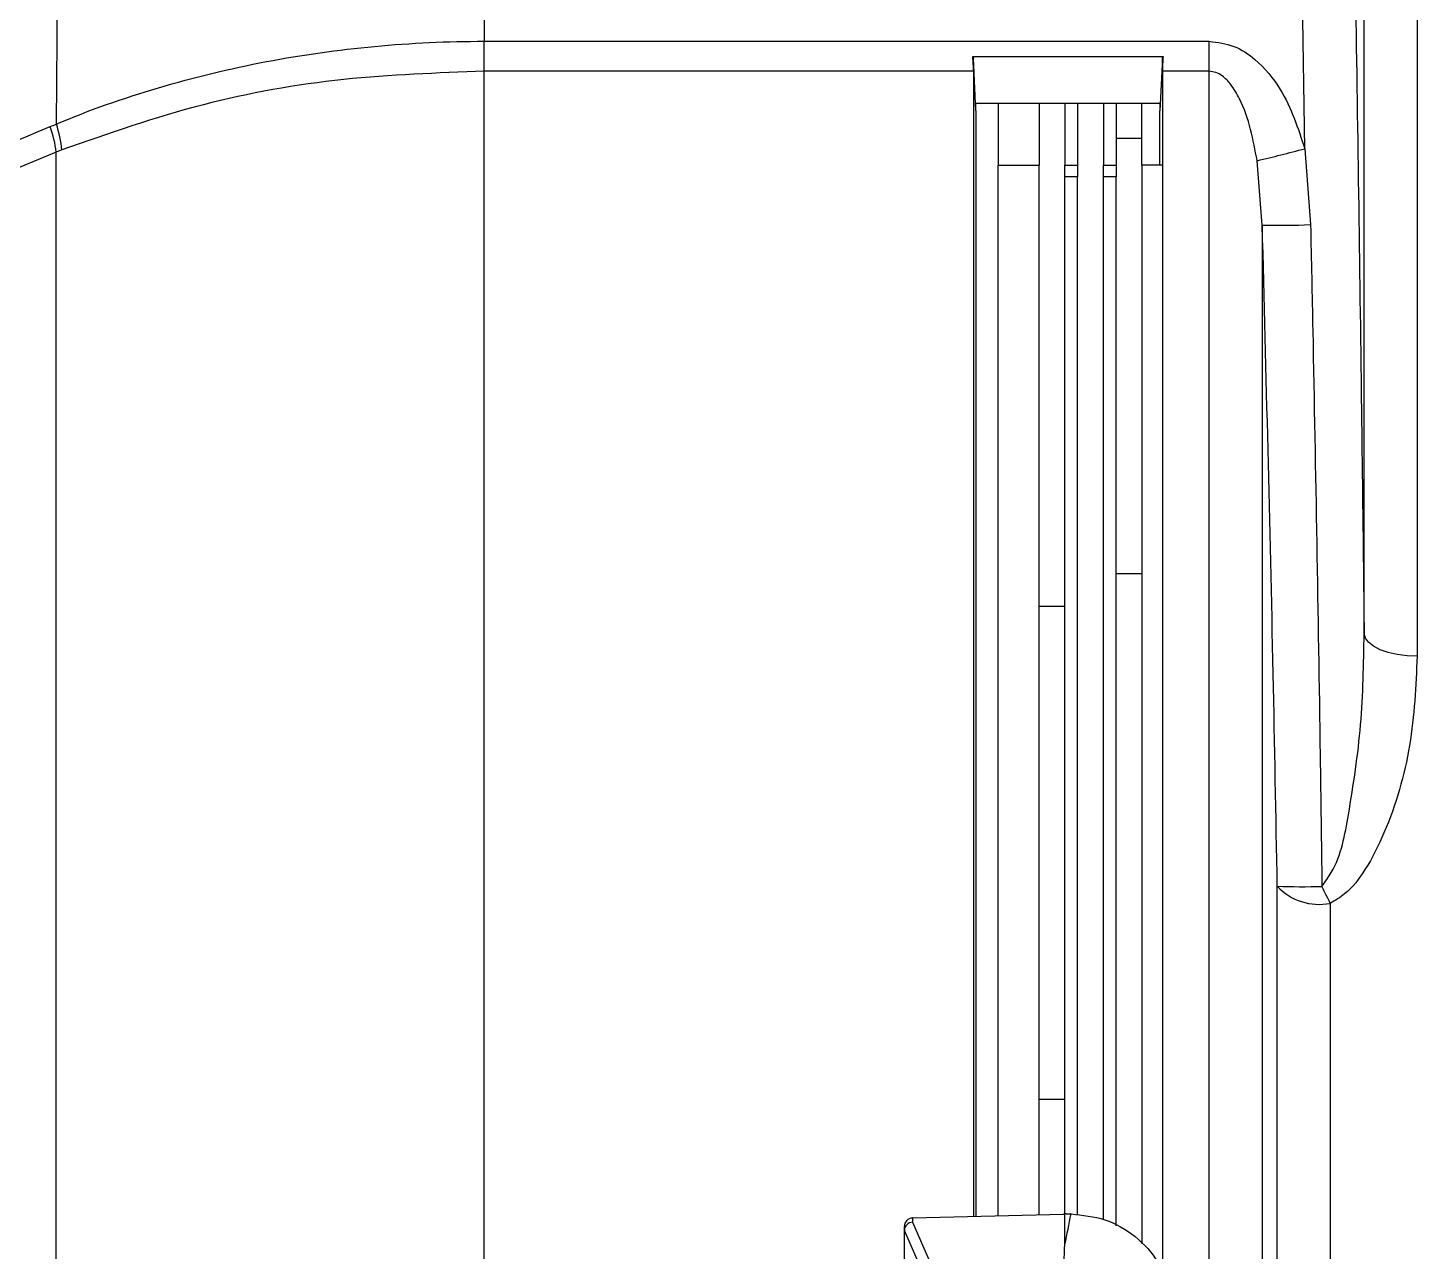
# Model space of a CAD drawing. Extents: x 17.3 to 113.1, y 4.8 to 84.5.
# Drawn here: x 79.441 to 81.063, y 36.438 to 37.867 of the extents above; entities that cross this region are included whole.
import ezdxf

# ---------------------------------------------------------------- set-up
doc = ezdxf.new("R2010")
doc.units = 0
doc.header["$MEASUREMENT"] = 0
doc.layers.add('OBJECT', color=7, linetype='CONTINUOUS')

msp = doc.modelspace()

# ---------------------------------------------------------------- linework, layer by layer
at = {"layer": 'OBJECT'}
for p, q in [((81.0014, 37.1593), (81.0014, 38.5144)), ((81.0633, 38.4603), (81.0633, 37.1328)), ((79.9739, 38.0608), (79.9739, 37.851)), ((80.9321, 37.7255), (80.9268, 38.0608)), ((79.4757, 38.0006), (79.474, 37.7542)), ((79.9739, 37.8159), (79.9739, 37.851)), ((79.9739, 37.851), (80.8205, 37.851)), ((80.8205, 37.8159), (80.8205, 37.851)), ((80.5443, 37.8333), (80.7666, 37.8333)), ((80.5443, 37.8333), (80.5452, 37.8314)), ((80.5452, 37.8159), (80.5452, 37.8314)), ((80.5479, 37.7697), (80.5452, 37.8314)), ((80.5452, 37.8159), (80.5452, 37.8314)), ((80.5452, 37.8314), (80.5452, 37.8314)), ((80.7657, 37.8314), (80.7629, 37.7697)), ((80.7657, 37.8314), (80.7666, 37.8333)), ((80.7657, 37.8314), (80.7657, 37.8159)), ((80.7657, 37.8314), (80.7657, 37.8314)), ((80.7657, 37.8159), (80.7657, 37.8314)), ((79.9739, 35.8765), (79.9739, 37.8159)), ((80.5452, 37.8159), (79.9739, 37.8159)), ((80.5452, 37.8159), (80.5452, 36.4787)), ((80.7657, 37.8159), (80.7657, 37.7065)), ((80.8205, 37.8159), (80.7657, 37.8159)), ((80.8205, 36.1473), (80.8205, 37.8159)), ((80.5479, 37.7697), (80.5479, 37.7785)), ((80.7629, 37.7785), (80.5479, 37.7785)), ((80.5739, 37.7785), (80.5739, 37.7065)), ((80.6219, 37.7785), (80.6219, 37.7065)), ((80.6519, 37.7785), (80.6519, 37.7065)), ((80.6668, 37.7785), (80.6668, 37.7065)), ((80.6968, 37.7785), (80.6968, 37.7065)), ((80.7117, 37.7785), (80.7117, 37.7065)), ((80.7417, 37.7065), (80.7417, 37.7785)), ((80.7629, 37.7785), (80.7629, 37.7697)), ((80.5479, 37.7697), (80.5479, 37.2321)), ((80.7629, 37.7065), (80.7629, 37.7697)), ((80.7117, 37.7379), (80.7417, 37.7379)), ((80.9321, 37.7255), (80.9388, 37.6369)), ((79.4739, 37.7214), (78.5858, 37.3535)), ((79.4805, 37.7241), (79.4739, 37.7214)), ((79.4739, 35.8765), (79.4739, 37.7214)), ((80.8824, 37.6363), (80.8763, 37.7115)), ((80.5739, 36.4794), (80.5739, 37.7065)), ((80.5739, 37.7065), (80.6219, 37.7065)), ((80.6219, 36.4807), (80.6219, 37.7065)), ((80.6519, 37.7065), (80.6668, 37.7065)), ((80.6519, 37.6928), (80.6519, 37.7065)), ((80.6668, 37.7065), (80.6668, 37.6928)), ((80.6968, 37.7065), (80.7117, 37.7065)), ((80.6968, 37.6928), (80.6968, 37.7065)), ((80.7117, 37.7065), (80.7117, 37.6928)), ((80.7657, 37.7065), (80.7417, 37.7065)), ((80.7417, 37.7065), (80.7417, 36.4467)), ((80.7657, 37.7065), (80.7657, 36.4134)), ((80.6668, 37.6928), (80.6519, 37.6928)), ((80.6519, 36.4815), (80.6519, 37.6928)), ((80.6668, 36.4803), (80.6668, 37.6928)), ((80.7117, 37.6928), (80.6968, 37.6928)), ((80.6968, 36.4751), (80.6968, 37.6928)), ((80.7117, 36.4676), (80.7117, 37.6928)), ((80.8824, 37.6363), (80.8824, 35.8765)), ((80.5479, 37.2326), (80.5479, 37.2321)), ((80.5479, 37.2326), (80.5479, 36.4788)), ((80.5479, 37.2321), (80.5479, 37.2321)), ((80.7117, 37.2296), (80.7417, 37.2296)), ((80.6219, 37.1914), (80.6519, 37.1914)), ((80.8999, 35.8765), (80.8999, 36.8641)), ((80.9618, 36.8442), (80.9618, 35.8765)), ((80.6219, 36.6157), (80.6519, 36.6157)), ((80.4739, 36.4768), (80.4739, 36.472)), ((80.4741, 36.4768), (80.6503, 36.4814)), ((80.6519, 36.446), (80.6519, 36.4815)), ((80.6535, 36.4815), (80.6587, 36.4815)), ((80.4644, 36.462), (80.4644, 36.4668)), ((80.486, 36.413), (80.4644, 36.4621)), ((80.4644, 36.347), (80.4644, 36.462)), ((80.4739, 36.472), (80.4954, 36.4229))]:
    msp.add_line(p, q, dxfattribs=at)
at = {"layer": 'OBJECT', "flags": 128}
msp.add_lwpolyline([(81.0633, 37.1328), (81.0515, 37.1333), (81.04, 37.1348), (81.0294, 37.1372), (81.0201, 37.1405), (81.0124, 37.1445), (81.0065, 37.1491), (81.0028, 37.1541), (81.0014, 37.1593)], dxfattribs=at)
at = {"layer": 'OBJECT'}
for centre, radius, start, end in [((79.3432, 37.707), 0.1315, 6.2863, 19.7131), ((79.3495, 37.7115), 0.1317, 5.4785, 18.912), ((80.4699, 39.4438), 1.7793, 283.2034, 285.0551), ((80.9008, 38.5717), 0.9356, 268.8756, 272.3305), ((80.949, 36.9107), 0.0677, 223.4336, 280.8588), ((80.9268, 37.7258), 0.8621, 268.2071, 271.6763), ((81.3148, 37.0291), 0.3985, 204.4655, 207.6495), ((80.4744, 36.4668), 0.01, 93, 180), ((80.4744, 36.4668), 0.01, 91.5, 93), ((80.6535, 36.3615), 0.12, 90.7501, 91.5), ((80.6535, 36.3615), 0.12, 90, 90.7501), ((80.6587, 36.3615), 0.12, 89.8086, 90)]:
    msp.add_arc(centre, radius, start, end, dxfattribs=at)
for centre, major_axis, ratio, start_param, end_param in [((80.527, 37.8521), (-0.0113, 0.0619), 0.229686, 4.047991, 4.36235), ((80.7839, 37.8521), (0.0113, 0.0619), 0.229753, 1.920862, 2.235221), ((78.5894, 36.9749), (0, 2.3412), 0.904333, 4.484542, 4.500054), ((80.4744, 36.4621), (0.00979, 0.00206), 0.992047, 1.417491, 2.929573), ((80.4744, 36.4388), (-0.0094, 0.0253), 0.138337, 0.351347, 0.357701)]:
    msp.add_ellipse(centre, major_axis=major_axis, ratio=ratio, start_param=start_param, end_param=end_param, dxfattribs=at)
for points, knots in [([(80.9888, 38.0608), (80.9895, 38.0195), (80.9928, 37.8128), (80.9972, 37.5124), (81.0003, 37.2532), (81.0014, 37.1593)], [0, 0, 0, 0, 0.1375162, 0.6875815, 1, 1, 1, 1]), ([(79.474, 37.7542), (79.474, 37.7542), (79.5121, 37.7705), (79.5923, 37.7985), (79.7172, 37.829), (79.8453, 37.847), (79.9311, 37.851), (79.9739, 37.851), (79.9739, 37.851)], [0, 0, 0, 0, 0.000005, 0.254675, 0.509348, 0.754672, 0.999996, 1, 1, 1, 1]), ([(80.8205, 37.851), (80.8303, 37.8497), (80.8499, 37.8473), (80.8794, 37.8273), (80.9115, 37.7881), (80.9242, 37.7495), (80.9321, 37.7255)], [0, 0, 0, 0, 0.163497, 0.32571, 0.581357, 1, 1, 1, 1]), ([(79.9739, 37.8159), (79.919, 37.814), (79.8077, 37.8101), (79.6395, 37.7799), (79.5348, 37.7432), (79.4805, 37.7241)], [0, 0, 0, 0, 0.319105, 0.647495, 1, 1, 1, 1]), ([(80.8763, 37.7115), (80.8741, 37.7237), (80.8696, 37.7485), (80.8593, 37.7786), (80.8472, 37.7995), (80.8375, 37.8098), (80.8285, 37.815), (80.8231, 37.8156), (80.8205, 37.8159)], [0, 0, 0, 0, 0.300574, 0.606531, 0.762919, 0.874184, 0.940147, 1, 1, 1, 1]), ([(78.579, 37.382), (78.7229, 37.442), (79.0187, 37.5653), (79.3149, 37.6882), (79.467, 37.7514)], [0, 0, 0, 0, 0.486388, 1, 1, 1, 1]), ([(79.467, 37.7514), (79.4693, 37.7523), (79.4717, 37.7532), (79.474, 37.7542), (79.474, 37.7542)], [0, 0, 0, 0, 0.999705, 1, 1, 1, 1]), ([(80.8999, 36.8641), (80.8984, 36.9468), (80.8937, 37.2042), (80.887, 37.4615), (80.8824, 37.6363)], [0, 0, 0, 0, 0.3210633, 1, 1, 1, 1]), ([(80.9388, 37.6369), (80.9397, 37.5955), (80.9439, 37.389), (80.9485, 37.1314), (80.9514, 36.9151), (80.9521, 36.8641)], [0, 0, 0, 0, 0.160413, 0.802068, 1, 1, 1, 1]), ([(80.9521, 36.8641), (80.9559, 36.8694), (80.9736, 36.894), (80.9855, 36.9604), (80.9996, 37.0529), (81.0008, 37.1237), (81.0014, 37.1593)], [0, 0, 0, 0, 0.064502, 0.295551, 0.645889, 1, 1, 1, 1]), ([(81.0633, 37.1328), (81.0617, 37.0981), (81.0585, 37.0289), (81.0343, 36.9441), (81.0057, 36.8866), (80.9843, 36.8576), (80.9676, 36.8476), (80.9618, 36.8442)], [0, 0, 0, 0, 0.338496, 0.676057, 0.82639, 0.93996, 1, 1, 1, 1]), ([(80.6591, 36.4815), (80.6725, 36.4801), (80.6995, 36.4774), (80.7351, 36.4566), (80.7625, 36.4269), (80.7711, 36.402), (80.7752, 36.3899)], [0, 0, 0, 0, 0.253583, 0.507165, 0.760847, 1, 1, 1, 1]), ([(80.6428, 36.3588), (80.6429, 36.3595), (80.6435, 36.363), (80.6456, 36.3778), (80.6497, 36.4062), (80.6511, 36.4317), (80.6519, 36.446)], [0, 0, 0, 0, 0.024148, 0.120739, 0.507103, 1, 1, 1, 1])]:
    msp.add_open_spline(points, degree=3, knots=knots, dxfattribs=at)

doc.saveas('drawing.dxf')
